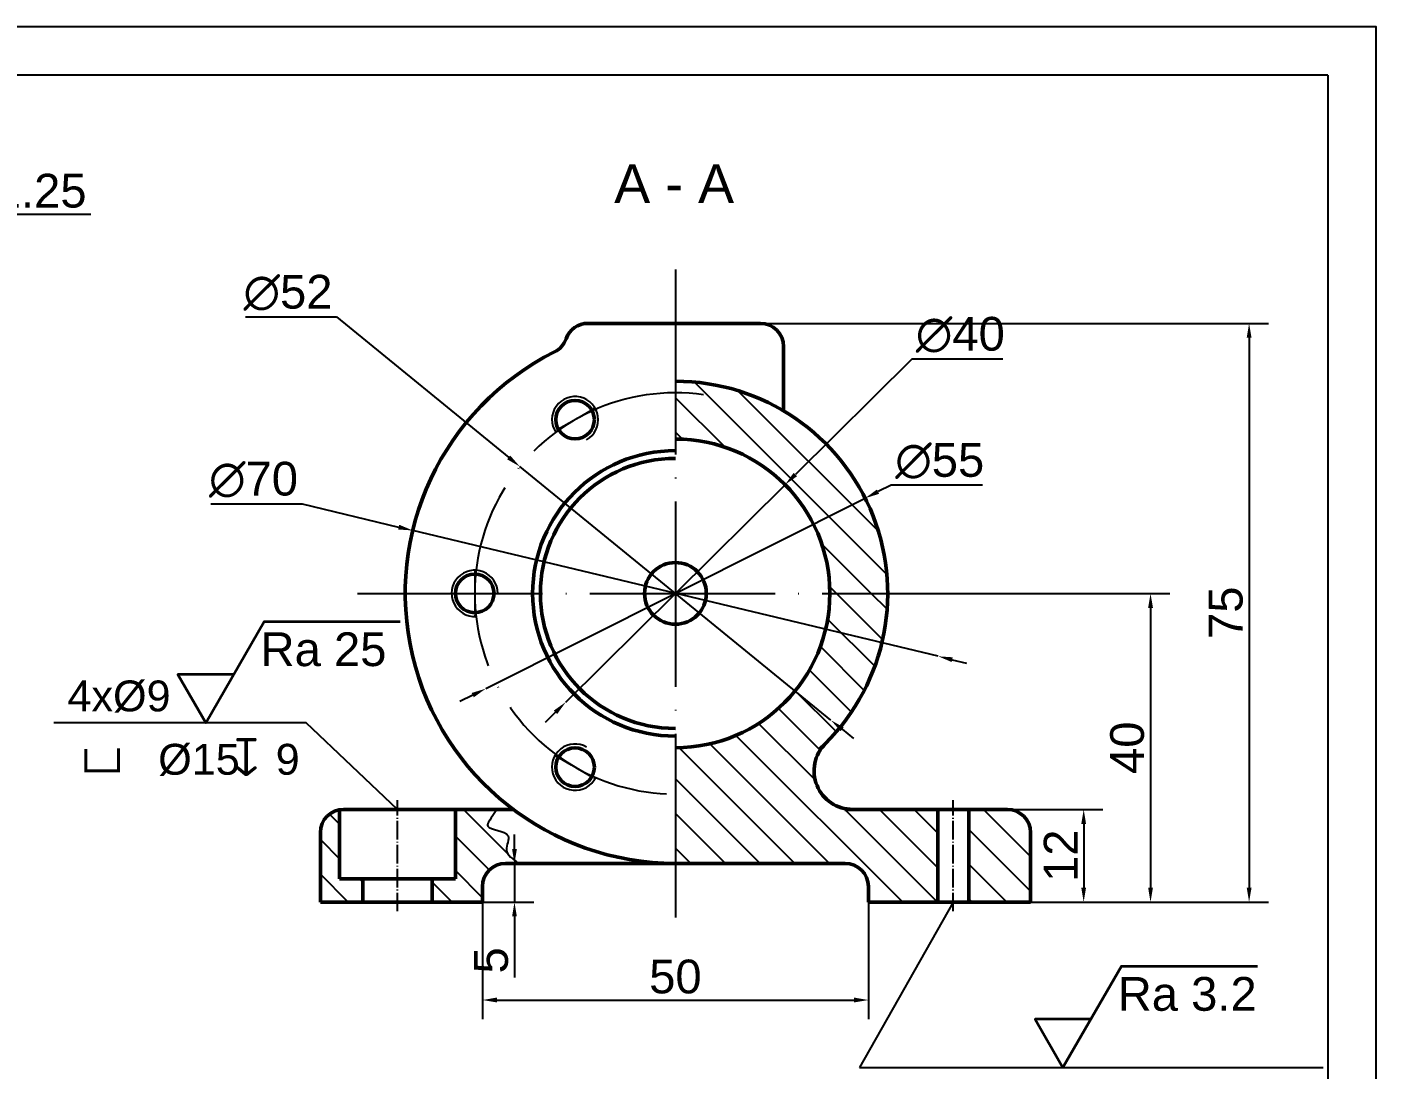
# Model space of a CAD drawing. Header units: millimetres. Extents: x 5305 to 5676, y 2902 to 3165.
# Drawn here: x 5501.4 to 5676.1, y 3029.5 to 3164.5 of the extents above; entities that cross this region are included whole.
import ezdxf

# ---------------------------------------------------------------- set-up
doc = ezdxf.new("R2010")
doc.units = ezdxf.units.MM
doc.linetypes.add('ACAD_ISO04W100', pattern=[30, 24, -3, 0, -3])
doc.layers.add('注解', color=3, linetype='Continuous')
doc.layers.add('辅助', color=1, linetype='ACAD_ISO04W100')
doc.layers.add('粗线', color=7, linetype='Continuous', lineweight=50)
doc.styles.add('a', font='gdt.shx')
doc.styles.get("Standard").update_dxf_attribs({"font": 'arial.ttf'})
doc.dimstyles.new('机械无尺线', dxfattribs={"dimscale": 1.25, "dimtxt": 3.5, "dimasz": 2, "dimexe": 2, "dimexo": 0, "dimtad": 1, "dimdsep": 46, "dimtxsty": 'Standard', "dimcen": 0, "dimadec": 0, "dimazin": 0, "dimtfac": 1, "dimtmove": 0, "dimatfit": 3, "dimfxl": 0, "dimarcsym": 0})
doc.dimstyles.new('机械无尺线$3', dxfattribs={"dimscale": 1.25, "dimtxt": 3.5, "dimasz": 2, "dimexe": 2, "dimexo": 0, "dimtad": 1, "dimtoh": 1, "dimdsep": 46, "dimtxsty": 'Standard', "dimcen": 0, "dimadec": 0, "dimazin": 0, "dimtfac": 1, "dimtmove": 0, "dimatfit": 3, "dimfxl": 0, "dimarcsym": 0})

# ---------------------------------------------------------------- blocks, each defined once
blk = doc.blocks.new('*D15')
at = {"layer": 'Defpoints', "color": 0, "lineweight": 35, "transparency": 16777216}
for p in [(5472.72, 3140.29), (5460.72, 3126.13), (5472.72, 3126.13)]:
    blk.add_point(p, dxfattribs=at)
at = {"layer": '注解', "color": 0, "lineweight": -2, "transparency": 16777216}
for p, q in [((5460.72, 3126.13), (5460.72, 3142.79)), ((5472.72, 3126.13), (5472.72, 3142.79)), ((5463.22, 3140.29), (5470.22, 3140.29)), ((5472.72, 3140.29), (5509.65, 3140.29))]:
    blk.add_line(p, q, dxfattribs=at)
at = {"layer": '注解', "color": 0, "lineweight": 35, "transparency": 16777216}
for points in [[(5463.22, 3140.7), (5463.22, 3139.87), (5460.72, 3140.29)], [(5470.22, 3140.7), (5470.22, 3139.87), (5472.72, 3140.29)]]:
    blk.add_solid(points, dxfattribs=at)
at = {"layer": '注解', "color": 0, "transparency": 16777216, "insert": (5492.44, 3143.3), "char_height": 4.375, "attachment_point": 5}
blk.add_mtext('2xM12x1.25', dxfattribs=at)
blk = doc.blocks.new('_DatumBlank')
at = {"color": 0, "linetype": 'ByBlock', "lineweight": -2}
for p, q in [((0, 0.577), (-1, 0)), ((-1, 0), (0, -0.577)), ((0, -0.577), (0, 0.577))]:
    blk.add_line(p, q, dxfattribs=at)
blk = doc.blocks.new('*D16')
at = {"layer": 'Defpoints', "color": 0, "lineweight": 35, "transparency": 16777216}
for p in [(5563.37, 3056.13), (5560.37, 3051.13), (5564.52, 3051.13)]:
    blk.add_point(p, dxfattribs=at)
at = {"layer": '注解', "color": 0, "lineweight": -2, "transparency": 16777216}
for p, q in [((5564.52, 3058.01), (5564.52, 3059.88)), ((5563.37, 3056.13), (5567.02, 3056.13)), ((5564.52, 3056.13), (5564.52, 3051.13)), ((5560.37, 3051.13), (5567.02, 3051.13)), ((5564.52, 3049.26), (5564.52, 3041.33))]:
    blk.add_line(p, q, dxfattribs=at)
at = {"layer": '注解', "color": 0, "lineweight": 35, "transparency": 16777216}
for points in [[(5564.21, 3058.01), (5564.83, 3058.01), (5564.52, 3056.13)], [(5564.21, 3049.26), (5564.83, 3049.26), (5564.52, 3051.13)]]:
    blk.add_solid(points, dxfattribs=at)
at = {"layer": '注解', "color": 0, "transparency": 16777216, "insert": (5561.51, 3043.57), "char_height": 4.38, "attachment_point": 5, "rotation": 90}
blk.add_mtext('5', dxfattribs=at)
blk = doc.blocks.new('*D17')
at = {"layer": 'Defpoints', "color": 0, "lineweight": 35, "transparency": 16777216}
for p in [(5560.37, 3051.13), (5610.37, 3051.13), (5610.37, 3038.43)]:
    blk.add_point(p, dxfattribs=at)
at = {"layer": '注解', "color": 0, "lineweight": -2, "transparency": 16777216}
for p, q in [((5560.37, 3051.13), (5560.37, 3035.93)), ((5610.37, 3051.13), (5610.37, 3035.93)), ((5562.25, 3038.43), (5608.5, 3038.43))]:
    blk.add_line(p, q, dxfattribs=at)
at = {"layer": '注解', "color": 0, "lineweight": 35, "transparency": 16777216}
for points in [[(5562.25, 3038.75), (5562.25, 3038.12), (5560.37, 3038.43)], [(5608.5, 3038.75), (5608.5, 3038.12), (5610.37, 3038.43)]]:
    blk.add_solid(points, dxfattribs=at)
at = {"layer": '注解', "color": 0, "transparency": 16777216, "insert": (5585.37, 3041.45), "char_height": 4.375, "attachment_point": 5}
blk.add_mtext('50', dxfattribs=at)
blk = doc.blocks.new('*D18')
at = {"layer": 'Defpoints', "color": 0, "lineweight": 35, "transparency": 16777216}
for p in [(5628.37, 3063.13), (5628.37, 3051.13), (5638.26, 3051.13)]:
    blk.add_point(p, dxfattribs=at)
at = {"layer": '注解', "color": 0, "lineweight": -2, "transparency": 16777216}
for p, q in [((5628.37, 3063.13), (5640.76, 3063.13)), ((5638.26, 3061.26), (5638.26, 3053.01)), ((5628.37, 3051.13), (5640.76, 3051.13))]:
    blk.add_line(p, q, dxfattribs=at)
at = {"layer": '注解', "color": 0, "lineweight": 35, "transparency": 16777216}
for points in [[(5637.95, 3061.26), (5638.57, 3061.26), (5638.26, 3063.13)], [(5637.95, 3053.01), (5638.57, 3053.01), (5638.26, 3051.13)]]:
    blk.add_solid(points, dxfattribs=at)
at = {"layer": '注解', "color": 0, "transparency": 16777216, "insert": (5635.28, 3057.13), "char_height": 4.375, "attachment_point": 5, "rotation": 90}
blk.add_mtext('12', dxfattribs=at)
blk = doc.blocks.new('*D19')
at = {"layer": 'Defpoints', "color": 0, "lineweight": 35, "transparency": 16777216}
for p in [(5619.17, 3091.13), (5631.37, 3051.13), (5646.92, 3051.13)]:
    blk.add_point(p, dxfattribs=at)
at = {"layer": '注解', "color": 0, "lineweight": -2, "transparency": 16777216}
for p, q in [((5619.17, 3091.13), (5649.42, 3091.13)), ((5646.92, 3089.26), (5646.92, 3053.01)), ((5631.37, 3051.13), (5649.42, 3051.13))]:
    blk.add_line(p, q, dxfattribs=at)
at = {"layer": '注解', "color": 0, "lineweight": 35, "transparency": 16777216}
for points in [[(5646.61, 3089.26), (5647.24, 3089.26), (5646.92, 3091.13)], [(5646.61, 3053.01), (5647.24, 3053.01), (5646.92, 3051.13)]]:
    blk.add_solid(points, dxfattribs=at)
at = {"layer": '注解', "color": 0, "transparency": 16777216, "insert": (5643.91, 3071.13), "char_height": 4.375, "attachment_point": 5, "rotation": 90}
blk.add_mtext('40', dxfattribs=at)
blk = doc.blocks.new('*D20')
at = {"layer": 'Defpoints', "color": 0, "lineweight": 35, "transparency": 16777216}
for p in [(5596.37, 3126.13), (5631.37, 3051.13), (5659.69, 3051.13)]:
    blk.add_point(p, dxfattribs=at)
at = {"layer": '注解', "color": 0, "lineweight": -2, "transparency": 16777216}
for p, q in [((5596.37, 3126.13), (5662.19, 3126.13)), ((5659.69, 3124.26), (5659.69, 3053.01)), ((5631.37, 3051.13), (5662.19, 3051.13))]:
    blk.add_line(p, q, dxfattribs=at)
at = {"layer": '注解', "color": 0, "lineweight": 35, "transparency": 16777216}
for points in [[(5659.38, 3124.26), (5660.01, 3124.26), (5659.69, 3126.13)], [(5659.38, 3053.01), (5660.01, 3053.01), (5659.69, 3051.13)]]:
    blk.add_solid(points, dxfattribs=at)
at = {"layer": '注解', "color": 0, "transparency": 16777216, "insert": (5656.69, 3088.63), "char_height": 4.375, "attachment_point": 5, "rotation": 90}
blk.add_mtext('75', dxfattribs=at)
blk = doc.blocks.new('*D21')
at = {"layer": 'Defpoints', "color": 0, "lineweight": 35, "transparency": 16777216}
for p in [(5609.95, 3103.47), (5560.8, 3078.79)]:
    blk.add_point(p, dxfattribs=at)
at = {"layer": '注解', "color": 0, "lineweight": -2, "transparency": 16777216}
for p, q in [((5613.3, 3105.16), (5611.62, 3104.32)), ((5625.14, 3105.16), (5613.3, 3105.16)), ((5560.8, 3078.79), (5609.95, 3103.47)), ((5559.12, 3077.95), (5557.44, 3077.11))]:
    blk.add_line(p, q, dxfattribs=at)
at = {"layer": '注解', "color": 0, "lineweight": 35, "transparency": 16777216}
for points in [[(5611.48, 3104.6), (5611.76, 3104.04), (5609.95, 3103.47)], [(5558.98, 3078.23), (5559.26, 3077.67), (5560.8, 3078.79)]]:
    blk.add_solid(points, dxfattribs=at)
at = {"layer": '注解', "color": 0, "transparency": 16777216, "insert": (5619.61, 3108.29), "char_height": 4.375, "attachment_point": 5}
blk.add_mtext('∅55', dxfattribs=at)
blk = doc.blocks.new('*D22')
at = {"layer": 'Defpoints', "color": 0, "lineweight": 35, "transparency": 16777216}
for p in [(5599.57, 3105.22), (5571.17, 3077.05)]:
    blk.add_point(p, dxfattribs=at)
at = {"layer": '注解', "color": 0, "lineweight": -2, "transparency": 16777216}
for p, q in [((5616, 3121.5), (5600.91, 3106.54)), ((5627.79, 3121.5), (5616, 3121.5)), ((5571.17, 3077.05), (5599.57, 3105.22)), ((5569.84, 3075.73), (5568.51, 3074.41))]:
    blk.add_line(p, q, dxfattribs=at)
at = {"layer": '注解', "color": 0, "lineweight": 35, "transparency": 16777216}
for points in [[(5600.69, 3106.76), (5601.13, 3106.32), (5599.57, 3105.22)], [(5569.62, 3075.95), (5570.06, 3075.51), (5571.17, 3077.05)]]:
    blk.add_solid(points, dxfattribs=at)
at = {"layer": '注解', "color": 0, "transparency": 16777216, "insert": (5622.28, 3124.64), "char_height": 4.375, "attachment_point": 5}
blk.add_mtext('∅40', dxfattribs=at)
blk = doc.blocks.new('*D23')
at = {"layer": 'Defpoints', "color": 0, "lineweight": 35, "transparency": 16777216}
for p in [(5551.34, 3099.29), (5619.41, 3082.98)]:
    blk.add_point(p, dxfattribs=at)
at = {"layer": '注解', "color": 0, "lineweight": -2, "transparency": 16777216}
for p, q in [((5525.2, 3102.73), (5537, 3102.73)), ((5537, 3102.73), (5549.51, 3099.73)), ((5619.41, 3082.98), (5551.34, 3099.29)), ((5621.23, 3082.54), (5623.06, 3082.1))]:
    blk.add_line(p, q, dxfattribs=at)
at = {"layer": '注解', "color": 0, "lineweight": 35, "transparency": 16777216}
for points in [[(5549.59, 3100.03), (5549.44, 3099.42), (5551.34, 3099.29)], [(5621.3, 3082.85), (5621.16, 3082.24), (5619.41, 3082.98)]]:
    blk.add_solid(points, dxfattribs=at)
at = {"layer": '注解', "color": 0, "transparency": 16777216, "insert": (5530.71, 3105.86), "char_height": 4.375, "attachment_point": 5}
blk.add_mtext('∅70', dxfattribs=at)
blk = doc.blocks.new('*D24')
at = {"layer": 'Defpoints', "color": 0, "lineweight": 35, "transparency": 16777216}
for p in [(5565.22, 3107.57), (5605.52, 3074.7)]:
    blk.add_point(p, dxfattribs=at)
at = {"layer": '注解', "color": 0, "lineweight": -2, "transparency": 16777216}
for p, q in [((5529.69, 3126.96), (5541.46, 3126.96)), ((5541.46, 3126.96), (5563.77, 3108.75)), ((5605.52, 3074.7), (5565.22, 3107.57)), ((5606.97, 3073.52), (5608.43, 3072.33))]:
    blk.add_line(p, q, dxfattribs=at)
at = {"layer": '注解', "color": 0, "lineweight": 35, "transparency": 16777216}
for points in [[(5563.97, 3109), (5563.57, 3108.51), (5565.22, 3107.57)], [(5607.17, 3073.76), (5606.77, 3073.27), (5605.52, 3074.7)]]:
    blk.add_solid(points, dxfattribs=at)
at = {"layer": '注解', "color": 0, "transparency": 16777216, "insert": (5535.18, 3130.09), "char_height": 4.375, "attachment_point": 5}
blk.add_mtext('∅52', dxfattribs=at)
blk = doc.blocks.new('粗超度')
at = {"color": 3, "lineweight": 35}
blk.add_lwpolyline([(2.89, 5), (-2.89, 5), (0, 0), (6.06, 10.5), (20.15, 10.5)], dxfattribs=at)
at = {"color": 3}
blk.add_attdef('粗糙度', (5.68, 5.87), '', height=3.5, dxfattribs=at)

msp = doc.modelspace()

# ---------------------------------------------------------------- hatches: boundary and pattern name
at = {"layer": '注解'}
h = msp.add_hatch(dxfattribs=at)
h.set_pattern_fill('LINE', color=4, angle=315)
h.paths.add_polyline_path([(5585.372, 3118.635), (5585.372, 3111.135, -0.4142136), (5605.372, 3091.135), (5612.872, 3091.135, 0.4142136)])
h = msp.add_hatch(dxfattribs=at)
h.set_pattern_fill('LINE', color=4, angle=315)
h.paths.add_polyline_path([(5604.801, 3071.673, 0.1991277), (5612.872, 3091.135), (5605.372, 3091.135, -0.4142136), (5585.372, 3071.135), (5585.372, 3056.135), (5607.372, 3056.135, -0.4142136), (5610.372, 3053.135), (5610.372, 3051.135), (5619.372, 3051.135), (5619.372, 3063.135), (5608.334, 3063.135, -0.6684782)])
h = msp.add_hatch(dxfattribs=at)
h.set_pattern_fill('LINE', color=4, angle=315)
h.paths.add_polyline_path([(5544.872, 3054.135), (5541.872, 3054.135), (5541.872, 3063.093, 0.3659774), (5539.372, 3060.135), (5539.372, 3051.135), (5544.872, 3051.135)])
h = msp.add_hatch(dxfattribs=at)
h.set_pattern_fill('LINE', color=4, angle=315)
edge = h.paths.add_edge_path()
edge.add_spline(control_points=[(5564.998, 3056.135), (5564.4, 3056.714), (5562.828, 3057.509), (5564.659, 3060.474), (5559.912, 3060.408), (5561.553, 3061.956), (5562.219, 3063.135)], knot_values=[0, 0, 0, 0, 2.3411412, 4.1611562, 7.0818027, 9.0730579, 9.0730579, 9.0730579, 9.0730579], degree=3, periodic=0)
edge.add_line((5562.219, 3063.135), (5556.872, 3063.135))
edge.add_line((5556.872, 3063.135), (5556.872, 3054.135))
edge.add_line((5556.872, 3054.135), (5553.872, 3054.135))
edge.add_line((5553.872, 3054.135), (5553.872, 3051.135))
edge.add_line((5553.872, 3051.135), (5560.372, 3051.135))
edge.add_line((5560.372, 3051.135), (5560.372, 3053.135))
edge.add_arc((5563.372, 3053.135), 3, 90, 180, ccw=False)
edge.add_line((5563.372, 3056.135), (5564.998, 3056.135))
h = msp.add_hatch(dxfattribs=at)
h.set_pattern_fill('LINE', color=4, angle=315)
h.paths.add_polyline_path([(5631.372, 3060.135, 0.4142136), (5628.372, 3063.135), (5623.372, 3063.135), (5623.372, 3051.135), (5631.372, 3051.135)])

# ---------------------------------------------------------------- linework, layer by layer
for q in [(5329.884, 3158.297), (5669.884, 2908.297)]:
    msp.add_line((5669.884, 3158.297), q)
msp.add_lwpolyline([(5304.884, 2902.047), (5676.134, 2902.047), (5676.134, 3164.547), (5304.884, 3164.547)], close=True)
for centre, start, end in [((5572.372, 3113.651), 300, 213.30736), ((5559.372, 3091.135), 0, 273.30736), ((5572.372, 3068.618), 60, 333.30736)]:
    msp.add_arc(centre, 3, start, end)
msp.add_open_spline([(5562.219, 3063.135), (5561.553, 3061.956), (5559.912, 3060.408), (5564.659, 3060.474), (5562.828, 3057.509), (5564.4, 3056.714), (5564.998, 3056.135)], degree=3, knots=[0, 0, 0, 0, 1.9912553, 4.9119017, 6.7319168, 9.0730579, 9.0730579, 9.0730579, 9.0730579])
for p, q in [((5537.523, 3074.373), (5504.836, 3074.373)), ((5549.372, 3063.135), (5537.523, 3074.373)), ((5621.372, 3051.135), (5609.21, 3029.702)), ((5609.21, 3029.702), (5669.306, 3029.702))]:
    msp.add_line(p, q, dxfattribs=at)
at = {"layer": '粗线'}
for p, q in [((5585.372, 3126.135), (5574.034, 3126.135)), ((5585.372, 3126.135), (5596.372, 3126.135)), ((5599.372, 3123.135), (5599.372, 3114.804)), ((5541.872, 3063.135), (5541.872, 3054.135)), ((5542.372, 3063.135), (5564.372, 3063.135)), ((5564.372, 3063.135), (5553.438, 3063.135)), ((5556.872, 3063.135), (5556.872, 3054.135)), ((5628.372, 3063.135), (5607.302, 3063.135)), ((5619.372, 3051.135), (5619.372, 3063.135)), ((5623.372, 3051.135), (5623.372, 3063.135)), ((5539.372, 3051.135), (5539.372, 3060.135)), ((5631.372, 3051.135), (5631.372, 3060.135)), ((5563.372, 3056.135), (5607.372, 3056.135)), ((5585.372, 3056.135), (5563.372, 3056.135)), ((5585.372, 3056.135), (5607.372, 3056.135)), ((5541.872, 3054.135), (5544.872, 3054.135)), ((5544.872, 3054.135), (5544.872, 3051.135)), ((5544.872, 3054.135), (5553.872, 3054.135)), ((5556.872, 3054.135), (5553.872, 3054.135)), ((5553.872, 3054.135), (5553.872, 3051.135)), ((5560.372, 3053.135), (5560.372, 3051.135)), ((5610.372, 3053.135), (5610.372, 3051.135)), ((5560.372, 3051.135), (5539.372, 3051.135)), ((5539.372, 3051.135), (5560.372, 3051.135)), ((5544.872, 3051.135), (5553.872, 3051.135)), ((5610.372, 3051.135), (5630.028, 3051.135)), ((5610.372, 3051.135), (5631.372, 3051.135))]:
    msp.add_line(p, q, dxfattribs=at)
for centre, radius in [((5572.372, 3113.651), 2.5), ((5559.372, 3091.135), 2.5), ((5585.372, 3091.135), 4), ((5572.372, 3068.618), 2.5)]:
    msp.add_circle(centre, radius, dxfattribs=at)
for centre, radius, start, end in [((5574.034, 3123.135), 3, 90, 160.67769), ((5596.372, 3123.135), 3, 0, 90), ((5568.372, 3125.12), 3, 296.57497, 340.67769), ((5585.372, 3091.135), 35, 116.57497, 270), ((5585.372, 3091.135), 27.5, 312.67255, 90), ((5585.372, 3091.135), 20, 270, 90), ((5585.372, 3091.135), 18.5, 90, 270), ((5585.372, 3091.135), 17.5, 90, 270), ((5608.334, 3068.135), 5, 134.95254, 270), ((5542.372, 3060.135), 3, 90, 180), ((5628.372, 3060.135), 3, 0, 90), ((5563.372, 3053.135), 3, 90, 180), ((5607.372, 3053.135), 3, 0, 90)]:
    msp.add_arc(centre, radius, start, end, dxfattribs=at)
at = {"layer": '辅助'}
for p, q in [((5585.372, 3133.135), (5585.372, 3049.135)), ((5544.172, 3091.135), (5619.172, 3091.135))]:
    msp.add_line(p, q, dxfattribs=at)
at = {"layer": '辅助', "ltscale": 0.1}
for p, q in [((5574.97, 3115.151), (5569.774, 3112.151)), ((5559.372, 3094.135), (5559.372, 3088.135)), ((5569.774, 3070.118), (5574.97, 3067.118)), ((5549.372, 3049.935), (5549.372, 3064.335)), ((5621.372, 3049.935), (5621.372, 3064.335))]:
    msp.add_line(p, q, dxfattribs=at)
at = {"layer": '辅助'}
msp.add_arc((5585.372, 3091.135), 26, 81.91815, 278.08185, dxfattribs=at)

# ---------------------------------------------------------------- block references
at = {"layer": '注解', "xscale": 1.25, "yscale": 1.25, "zscale": 1.25}
for p, values in [((5524.525, 3074.373), {'粗糙度': 'Ra 25'}), ((5635.571, 3029.702), {'粗糙度': 'Ra 3.2'})]:
    msp.add_blockref('粗超度', p, dxfattribs=at).add_auto_attribs(values)

# ---------------------------------------------------------------- texts
at = {"layer": '注解'}
for s, p in [('4x%%C9', (5506.613, 3075.845)), ('%%C15   9', (5518.368, 3067.635))]:
    msp.add_text(s, height=4, dxfattribs=at).set_placement(p)
at = {"layer": '注解', "style": 'a'}
for s, height, p in [('v', 4, (5508.433, 3067.635)), ('x', 5, (5528.145, 3067.462))]:
    msp.add_text(s, height=height, dxfattribs=at).set_placement(p)
at = {"layer": '粗线'}
msp.add_text('A - A', height=5, dxfattribs=at).set_placement((5577.443, 3141.744))

# ---------------------------------------------------------------- dimensions: what is measured, and where the dimension line sits
at = {"layer": '注解'}
dim = msp.add_linear_dim(base=(5472.72, 3140.288), p1=(5460.72, 3126.135), p2=(5472.72, 3126.135), text='2xM12x1.25', dimstyle='机械无尺线', override={"dimldrblk": 'DatumBlank'}, dxfattribs=at)
dim.commit()
dim.dimension.update_dxf_attribs({"geometry": '*D15', "text_midpoint": (5492.438, 3140.288), "dimtype": 160})
for p1, p2, picture, middle in [((5605.52, 3074.701), (5565.224, 3107.569), '*D24', (5535.185, 3126.955)), ((5571.17, 3077.053), (5599.574, 3105.217), '*D22', (5622.282, 3121.499)), ((5619.408, 3082.979), (5551.336, 3099.291), '*D23', (5536.995, 3102.728))]:
    dim = msp.add_diameter_dim_2p(p1=p1, p2=p2, dimstyle='机械无尺线$3', override={"dimasz": 1.5}, dxfattribs=at)
    dim.commit()
    dim.dimension.update_dxf_attribs({"geometry": picture, "text_midpoint": middle, "dimtype": 163})
for base, p1, p2, picture, middle in [((5659.693, 3051.135), (5596.372, 3126.135), (5631.372, 3051.135), '*D20', (5656.687, 3088.635)), ((5646.923, 3051.135), (5619.172, 3091.135), (5631.372, 3051.135), '*D19', (5643.908, 3071.135)), ((5638.262, 3051.135), (5628.372, 3063.135), (5628.372, 3051.135), '*D18', (5635.284, 3057.135))]:
    dim = msp.add_linear_dim(base=base, p1=p1, p2=p2, angle=90, dimstyle='机械无尺线', override={"dimasz": 1.5}, dxfattribs=at)
    dim.commit()
    dim.dimension.update_dxf_attribs({"geometry": picture, "text_midpoint": middle})
dim = msp.add_diameter_dim_2p(p1=(5560.796, 3078.795), p2=(5609.948, 3103.475), dimstyle='机械无尺线$3', override={"dimasz": 1.5}, dxfattribs=at)
dim.commit()
dim.dimension.update_dxf_attribs({"geometry": '*D21', "text_midpoint": (5619.61, 3108.295)})
dim = msp.add_linear_dim(base=(5564.519, 3051.135), p1=(5563.372, 3056.135), p2=(5560.372, 3051.135), angle=90, dimstyle='机械无尺线', override={"dimasz": 1.5}, dxfattribs=at)
dim.commit()
dim.dimension.update_dxf_attribs({"geometry": '*D16', "text_midpoint": (5564.519, 3043.566), "dimtype": 160})
dim = msp.add_linear_dim(base=(5610.372, 3038.434), p1=(5560.372, 3051.135), p2=(5610.372, 3051.135), dimstyle='机械无尺线', override={"dimasz": 1.5}, dxfattribs=at)
dim.commit()
dim.dimension.update_dxf_attribs({"geometry": '*D17', "text_midpoint": (5585.372, 3041.449)})

doc.saveas('drawing.dxf')
